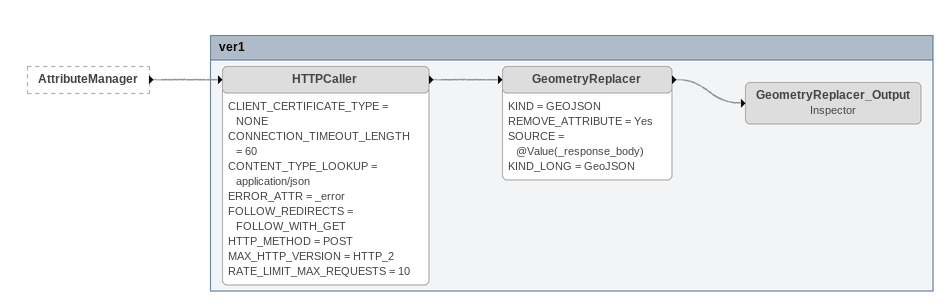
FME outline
AttributeManager [outside]
    -> HTTPCaller [off]

Bookmark: ver1
HTTPCaller [off]
    CLIENT_CERTIFICATE_TYPE = NONE
    CONNECTION_TIMEOUT_LENGTH = 60
    CONTENT_TYPE_LOOKUP = application/json
    ERROR_ATTR = _error
    FOLLOW_REDIRECTS = FOLLOW_WITH_GET
    HTTP_METHOD = POST
    MAX_HTTP_VERSION = HTTP_2
    RATE_LIMIT_MAX_REQUESTS = 10
    -> GeometryReplacer [off]
GeometryReplacer [off]
    KIND = GEOJSON
    REMOVE_ATTRIBUTE = Yes
    SOURCE = @Value(_response_body)
    KIND_LONG = GeoJSON
    -> GeometryReplacer_Output [off]
GeometryReplacer_Output: Inspector [off]
